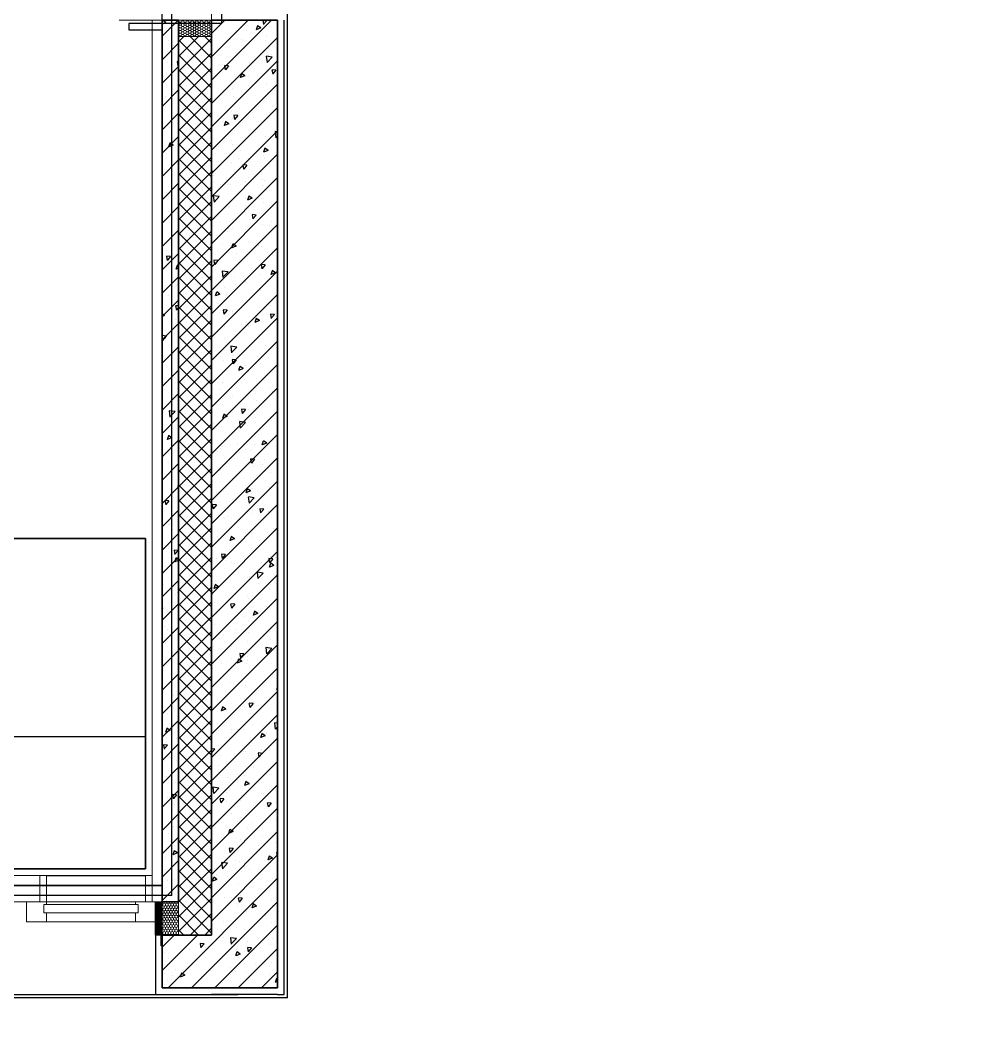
# Model space of a CAD drawing. Header units: inches. Extents: x 143994 to 247866, y 243815 to 272761.
# Drawn here: x 152046 to 154926, y 260073 to 263106 of the extents above; entities that cross this region are included whole.
import ezdxf

# ---------------------------------------------------------------- set-up
doc = ezdxf.new("R2010")
doc.units = ezdxf.units.IN
doc.header["$LTSCALE"] = 1000
doc.header["$MEASUREMENT"] = 0
doc.layers.get('DEFPOINTS').update_dxf_attribs({"color": 62})
for name, color, linetype in [('0-fm', 30, 'Continuous'), ('0-pat', 252, 'Continuous'), ('0-建筑1F', 127, 'Continuous'), ('A-S-face(建筑粉刷线)', 136, 'Continuous'), ('A-Wall-Patn', 255, 'Continuous'), ('PUB_HATCH', 8, 'Continuous')]:
    doc.layers.add(name, color=color, linetype=linetype)
for name, color, linetype, lineweight in [('A-M-Stone', 11, 'Continuous', 15), ('A-Wall', 254, 'Continuous', 35), ('MQ-HZ幕墙绘制', 6, 'Continuous', 13), ('W-保温层', 8, 'Continuous', 13)]:
    doc.layers.add(name, color=color, linetype=linetype, lineweight=lineweight)

# ---------------------------------------------------------------- blocks, each defined once
blk = doc.blocks.new('412414')
at = {"layer": '0-fm'}
blk.add_lwpolyline([(535831611.6, 4505973496.5), (535831386.6, 4505974470.9), (535833335.4, 4505974920.8), (535833560.3, 4505973946.4)], close=True, dxfattribs=at)
at = {"layer": '0-pat'}
for points in [[(535832945.6, 4505974830.8), (535833170.6, 4505973856.4)], [(535831971.3, 4505974605.8), (535832196.2, 4505973631.5)], [(535832061.2, 4505974216.1), (535833035.6, 4505974441)], [(535831521.6, 4505973886.2), (535832106.2, 4505974021.2)]]:
    blk.add_lwpolyline(points, dxfattribs=at)
blk = doc.blocks.new('144')
at = {"layer": 'MQ-HZ幕墙绘制'}
h = blk.add_hatch(dxfattribs=at)
h.set_pattern_fill('HONEY', color=127, scale=3)
h.set_pattern_definition([(0, (636103.424, 4059.376), (7.14375, 4.124445), [4.7625, -9.525]), (120, (636103.424, 4059.376), (-7.143749147, 4.12444648), [4.7625, -9.525]), (60, (636103.424, 4059.376), (8.53e-07, 8.24889148), [-9.525, 4.7625])])
h.paths.add_polyline_path([(633586.9, -377080.3), (633486.9, -377080.3), (633486.9, -377130.3), (633586.9, -377130.3)])
h = blk.add_hatch(dxfattribs=at)
h.set_pattern_fill('HEX', color=127, angle=-180, style=0)
h.set_pattern_definition([(180, (633530.8768, -380931.2389), (-6e-16, -1.649778), [0.9525, -1.905]), (300, (633530.8768, -380931.2389), (1.4287497, 0.824889), [0.9525, -1.905]), (240, (633529.9243, -380931.2389), (1.4287497, -0.824889), [0.9525, -1.905])])
h.paths.add_polyline_path([(633436.9, -379753.3), (633436.9, -379847.3), (633419.9, -379847.3), (633419.9, -379753.3)])
h = blk.add_hatch(dxfattribs=at)
h.set_pattern_fill('HONEY', color=127, scale=3, angle=-90)
h.set_pattern_definition([(270, (1014226.8684, -382385.824), (4.124445, -7.14375), [4.7625, -9.525]), (30, (1014226.8684, -382385.824), (4.12444648, 7.143749147), [4.7625, -9.525]), (330, (1014226.8684, -382385.824), (8.24889148, -8.53e-07), [-9.525, 4.7625])])
h.paths.add_polyline_path([(633436.9, -379850.3), (633436.9, -379750.3), (633486.9, -379750.3), (633486.9, -379850.3)])
at = {"layer": 'A-M-Stone', "color": 127}
blk.add_line((633406.9, -379670.3), (633406.9, -377080.3), dxfattribs=at)
at = {"layer": 'A-S-face(建筑粉刷线)', "color": 127}
for p, q in [((633806.9, -380030.3), (633806.9, -377080.3)), ((633436.9, -380030.3), (633666.9, -380030.3)), ((633786.9, -380030.3), (633586.9, -380030.3)), ((633786.9, -380030.3), (633806.9, -380030.3))]:
    blk.add_line(p, q, dxfattribs=at)
blk.add_lwpolyline([(633416.9, -379850.3), (633416.9, -380030.3), (633436.9, -380030.3)], dxfattribs=at)
at = {"layer": 'A-Wall', "color": 127}
for p, q in [((633486.9, -377080.3), (633436.9, -377080.3)), ((633436.9, -377080.3), (633436.9, -379750.3)), ((633486.9, -379750.3), (633486.9, -377080.3)), ((633786.9, -377080.3), (633586.9, -377080.3)), ((633586.9, -377080.3), (633586.9, -379850.3)), ((633786.9, -380010.3), (633786.9, -377080.3)), ((633436.9, -379750.3), (633486.9, -379750.3)), ((633586.9, -379850.3), (633436.9, -379850.3)), ((633436.9, -379850.3), (633436.9, -380010.3)), ((633436.9, -380010.3), (633786.9, -380010.3))]:
    blk.add_line(p, q, dxfattribs=at)
at = {"layer": 'MQ-HZ幕墙绘制', "color": 127}
for p, q in [((633586.9, -377080.3), (633586.9, -377060.3)), ((633306.9, -377080.3), (633586.9, -377080.3)), ((633086.9, -379670.3), (633066.9, -379670.3)), ((633066.9, -379670.3), (633066.9, -379750.3)), ((633086.9, -379750.3), (633086.9, -379670.3)), ((633406.9, -379670.3), (633386.9, -379670.3)), ((633386.9, -379670.3), (633386.9, -379750.3)), ((633406.9, -379750.3), (633406.9, -379670.3)), ((631866.9, -379750.3), (633056.9, -379750.3)), ((633026.9, -379810.3), (633026.9, -379750.3)), ((633026.9, -379750.3), (633086.9, -379750.3)), ((633066.9, -379750.3), (633086.9, -379750.3)), ((633086.9, -379758.3), (633078.9, -379758.3)), ((633078.9, -379758.3), (633078.9, -379783.3)), ((633356.9, -379750.3), (633086.9, -379750.3)), ((633086.9, -379750.3), (633086.9, -379758.3)), ((633356.9, -379758.3), (633086.9, -379758.3)), ((633416.9, -379750.3), (633356.9, -379750.3)), ((633356.9, -379750.3), (633356.9, -379758.3)), ((633356.9, -379758.3), (633364.9, -379758.3)), ((633364.9, -379758.3), (633364.9, -379783.3)), ((633386.9, -379750.3), (633406.9, -379750.3)), ((633416.9, -379810.3), (633416.9, -379750.3)), ((633078.9, -379783.3), (633086.9, -379783.3)), ((633356.9, -379783.3), (633086.9, -379783.3)), ((633086.9, -379783.3), (633086.9, -379810.3)), ((633364.9, -379783.3), (633356.9, -379783.3)), ((633356.9, -379783.3), (633356.9, -379810.3)), ((633086.9, -379810.3), (633026.9, -379810.3)), ((633356.9, -379810.3), (633086.9, -379810.3)), ((633356.9, -379810.3), (633416.9, -379810.3))]:
    blk.add_line(p, q, dxfattribs=at)
for points in [[(633586.9, -377080.3), (633486.9, -377080.3), (633486.9, -377130.3), (633586.9, -377130.3)], [(633436.9, -379850.3), (633436.9, -379750.3), (633486.9, -379750.3), (633486.9, -379850.3)]]:
    blk.add_lwpolyline(points, close=True, dxfattribs=at)
blk.add_lwpolyline([(631806.9, -379670.3), (633066.9, -379670.3)], dxfattribs=at)
at = {"layer": 'MQ-HZ幕墙绘制', "color": 127, "lineweight": -3}
blk.add_lwpolyline([(633416.9, -379850.3), (633416.9, -379750.3), (633433.9, -379750.3), (633433.9, -379750.3), (633436.9, -379750.3), (633436.9, -379753.3), (633419.9, -379753.3), (633419.9, -379847.3), (633436.9, -379847.3), (633436.9, -379883.3), (633433.9, -379883.3), (633433.9, -379850.3), (633416.9, -379850.3)], dxfattribs=at)
at = {"layer": 'PUB_HATCH', "color": 127, "linetype": 'Continuous'}
for p, q in [((633486.2, -377080.3), (633436.9, -377129.6)), ((633438.8, -377082), (633436.9, -377087.5)), ((633449, -377088.2), (633436.9, -377092.8)), ((633449, -377088.2), (633439.1, -377081.5)), ((633479.1, -377092.9), (633479.1, -377092.9)), ((633769, -377080.3), (633586.9, -377262.4)), ((633698.3, -377080.3), (633586.9, -377191.7)), ((633627.6, -377080.3), (633586.9, -377121)), ((633600.9, -377080.3), (633600.9, -377080.8)), ((633601.3, -377080.3), (633601.2, -377080.3)), ((633742.1, -377080.8), (633744.4, -377093.3)), ((633754.3, -377081.4), (633742.4, -377080.3)), ((633754.3, -377081.4), (633744.7, -377092.8)), ((633660.5, -377113.1), (633660.5, -377113.1)), ((633692.2, -377113.4), (633692.2, -377113.4)), ((633726.2, -377098), (633722.1, -377110.1)), ((633736.4, -377104.2), (633722.4, -377109.6)), ((633736.4, -377104.2), (633726.5, -377097.5)), ((633763.2, -377099), (633763.2, -377099)), ((633486.9, -377150.3), (633436.9, -377200.3)), ((633455.6, -377140.9), (633455.6, -377140.9)), ((633458.9, -377153.4), (633458.9, -377153.4)), ((633786.9, -377133.1), (633586.9, -377333.1)), ((633644.2, -377139), (633644.2, -377139)), ((633678.6, -377138.6), (633678.6, -377138.6)), ((633750.9, -377143.5), (633750.9, -377143.5)), ((633754.4, -377128.6), (633754.4, -377128.6)), ((633472.8, -377156.8), (633472.8, -377156.8)), ((633658.1, -377179.7), (633658.1, -377179.7)), ((633686.3, -377165.8), (633686.3, -377165.8)), ((633760.8, -377165.6), (633760.8, -377165.6)), ((633768.6, -377183.4), (633768.6, -377183.4)), ((633453.2, -377207.5), (633453.2, -377207.5)), ((633482.9, -377206.1), (633485.2, -377218.7)), ((633486.9, -377206), (633483.2, -377205.6)), ((633786.9, -377203.8), (633586.9, -377403.8)), ((633651.9, -377203.4), (633651.9, -377203.4)), ((633701.8, -377207.5), (633701.8, -377207.5)), ((633751.8, -377200.9), (633751.8, -377200.9)), ((633752.7, -377189.8), (633754.9, -377208.8)), ((633770.8, -377192.2), (633753, -377189.5)), ((633770.8, -377192.2), (633755.2, -377208.5)), ((633486.9, -377221), (633436.9, -377271)), ((633449.6, -377240.7), (633449.6, -377240.7)), ((633486.9, -377216.5), (633485.5, -377218.2)), ((633626, -377217.4), (633626, -377217.4)), ((633626.4, -377218.7), (633628.7, -377231.2)), ((633638.6, -377219.2), (633626.7, -377218.2)), ((633638.6, -377219.2), (633629, -377230.7)), ((633677.5, -377243), (633673.5, -377255.1)), ((633687.8, -377249.2), (633677.8, -377242.5)), ((633758.4, -377232.2), (633758.4, -377232.2)), ((633769.8, -377231.2), (633772.1, -377243.8)), ((633782.1, -377231.8), (633770.1, -377230.7)), ((633782.1, -377231.8), (633772.4, -377243.3)), ((633450.8, -377274.1), (633450.8, -377274.1)), ((633786.9, -377274.5), (633586.9, -377474.5)), ((633647.4, -377268), (633647.4, -377268)), ((633655.7, -377246.3), (633655.7, -377246.3)), ((633687.8, -377249.2), (633673.8, -377254.6)), ((633699.8, -377247.3), (633699.8, -377247.3)), ((633754.1, -377272.5), (633754.1, -377272.5)), ((633486.9, -377291.7), (633436.9, -377341.7)), ((633466.6, -377287.4), (633466.6, -377287.4)), ((633649.1, -377286.3), (633649.1, -377286.3)), ((633699.2, -377279.8), (633699.2, -377279.8)), ((633755.9, -377298.8), (633755.9, -377298.8)), ((633447.1, -377312.9), (633447.1, -377312.9)), ((633653.3, -377312.9), (633653.3, -377312.9)), ((633486.9, -377362.4), (633436.9, -377412.4)), ((633448.4, -377340.7), (633448.4, -377340.7)), ((633458.6, -377338.3), (633458.6, -377338.3)), ((633786.9, -377345.2), (633586.9, -377545.2)), ((633596.5, -377365.2), (633596.5, -377365.2)), ((633646.6, -377358.6), (633646.6, -377358.6)), ((633672.2, -377347.3), (633672.2, -377347.3)), ((633753.5, -377365.4), (633753.5, -377365.4)), ((633772.9, -377342), (633772.9, -377342)), ((633778.9, -377351.9), (633778.9, -377351.9)), ((633607.6, -377369.7), (633607.6, -377369.7)), ((633628.9, -377388), (633624.8, -377400.1)), ((633639.1, -377394.3), (633625.1, -377399.6)), ((633639.1, -377394.3), (633629.2, -377387.6)), ((633650.8, -377379.4), (633650.8, -377379.4)), ((633654.1, -377369.1), (633656.4, -377381.7)), ((633666.4, -377369.7), (633654.4, -377368.6)), ((633666.4, -377369.7), (633656.7, -377381.2)), ((633691.6, -377366.7), (633691.6, -377366.7)), ((633714.3, -377374.2), (633714.3, -377374.2)), ((633445.9, -377407.2), (633445.9, -377407.2)), ((633458.3, -377406.7), (633458.3, -377406.7)), ((633786.9, -377416), (633586.9, -377616)), ((633720.3, -377420.9), (633720.3, -377420.9)), ((633779.2, -377417.8), (633781.4, -377436.8)), ((633786.9, -377418.5), (633779.5, -377417.4)), ((633486.9, -377433.1), (633436.9, -377483.1)), ((633460.8, -377452.6), (633456.8, -377464.6)), ((633471.1, -377458.8), (633461.1, -377452.1)), ((633468.2, -377454.1), (633468.2, -377454.1)), ((633594, -377437.5), (633594, -377437.5)), ((633648.4, -377446), (633648.4, -377446)), ((633651.3, -377456.7), (633651.3, -377456.7)), ((633751.1, -377431.9), (633751.1, -377431.9)), ((633768, -377436.7), (633768, -377436.7)), ((633786.9, -377431), (633781.7, -377436.4)), ((633443.5, -377473.8), (633443.5, -377473.8)), ((633471.1, -377458.8), (633457.1, -377464.1)), ((633461.9, -377467.4), (633461.9, -377467.4)), ((633786.9, -377486.7), (633586.9, -377686.7)), ((633675.4, -377476.4), (633675.4, -377476.4)), ((633748.3, -377468.6), (633744.2, -377480.7)), ((633758.5, -377474.8), (633744.5, -377480.2)), ((633758.5, -377474.8), (633748.5, -377468.1)), ((633782.2, -377480.9), (633782.2, -377480.9)), ((633486.9, -377503.8), (633436.9, -377553.8)), ((633646, -377512.6), (633646, -377512.6)), ((633667.7, -377499.8), (633667.7, -377499.8)), ((633699.3, -377500.6), (633699.3, -377500.6)), ((633743.4, -377489.8), (633743.4, -377489.8)), ((633748.6, -377498.5), (633748.6, -377498.5)), ((633441.1, -377540.4), (633441.1, -377540.4)), ((633466, -377540.6), (633466, -377540.6)), ((633486.7, -377546.7), (633486.7, -377546.7)), ((633590.5, -377539.3), (633586.9, -377536.9)), ((633590.5, -377539.3), (633586.9, -377540.6)), ((633681.9, -377519.6), (633684.2, -377532.1)), ((633694.1, -377520.1), (633682.2, -377519.1)), ((633694.1, -377520.1), (633684.5, -377531.6)), ((633486.9, -377574.5), (633436.9, -377624.5)), ((633786.9, -377557.4), (633586.9, -377757.4)), ((633593.4, -377551.2), (633593.4, -377551.2)), ((633635.6, -377578.1), (633635.6, -377578.1)), ((633690.8, -377568.7), (633690.8, -377568.7)), ((633700.2, -377555.7), (633700.2, -377555.7)), ((633740.9, -377562.1), (633740.9, -377562.1)), ((633746.2, -377565.1), (633746.2, -377565.1)), ((633438.6, -377607), (633438.6, -377607)), ((633438.7, -377601.9), (633438.7, -377601.9)), ((633615.1, -377578.7), (633615.1, -377578.7)), ((633643.5, -377579.2), (633643.5, -377579.2)), ((633742.4, -377582.6), (633742.4, -377582.6)), ((633786.9, -377628.1), (633586.9, -377828.1)), ((633592.3, -377612.6), (633594.5, -377631.6)), ((633610.4, -377615), (633592.6, -377612.2)), ((633610.4, -377615), (633594.8, -377631.2)), ((633691, -377619.9), (633691, -377619.9)), ((633699.6, -377613.6), (633695.5, -377625.7)), ((633709.8, -377619.8), (633695.8, -377625.2)), ((633709.8, -377619.8), (633699.9, -377613.1)), ((633743.8, -377631.7), (633743.8, -377631.7)), ((633486.9, -377645.2), (633436.9, -377695.2)), ((633457.7, -377660), (633457.7, -377660)), ((633638.2, -377647.6), (633638.2, -377647.6)), ((633641.1, -377645.8), (633641.1, -377645.8)), ((633688.3, -377641), (633688.3, -377641)), ((633786.9, -377698.8), (633586.9, -377898.8)), ((633596.7, -377680.3), (633596.7, -377680.3)), ((633703.4, -377684.8), (633703.4, -377684.8)), ((633709.6, -377670), (633711.9, -377682.5)), ((633721.9, -377670.6), (633709.9, -377669.5)), ((633721.9, -377670.6), (633712.2, -377682.1)), ((633741.3, -377698.3), (633741.3, -377698.3)), ((633767.4, -377689.9), (633767.4, -377689.9)), ((633486.9, -377716), (633436.9, -377766)), ((633635.6, -377719.9), (633635.6, -377719.9)), ((633638.7, -377712.3), (633638.7, -377712.3)), ((633650.7, -377709.9), (633650.7, -377709.9)), ((633762, -377703.2), (633762, -377703.2)), ((633621.5, -377759.6), (633621.5, -377759.6)), ((633650.9, -377758.6), (633646.9, -377770.7)), ((633661.2, -377764.8), (633651.2, -377758.1)), ((633698.7, -377753.8), (633698.7, -377753.8)), ((633486.9, -377786.7), (633436.9, -377836.7)), ((633450.1, -377777.4), (633450.1, -377777.4)), ((633786.9, -377769.5), (633586.9, -377969.5)), ((633636.2, -377778.9), (633636.2, -377778.9)), ((633661.2, -377764.8), (633647.2, -377770.2)), ((633663.6, -377786.4), (633663.6, -377786.4)), ((633709.3, -377782.1), (633709.3, -377782.1)), ((633728.2, -377764.1), (633728.2, -377764.1)), ((633738.9, -377764.8), (633738.9, -377764.8)), ((633785.1, -377772.1), (633785.1, -377772.1)), ((633450.5, -377795.3), (633452.8, -377807.9)), ((633462.7, -377795.9), (633450.8, -377794.9)), ((633462.7, -377795.9), (633453.1, -377807.4)), ((633457.2, -377815.3), (633457.2, -377815.3)), ((633465.4, -377793.9), (633465.4, -377793.9)), ((633593.9, -377807.9), (633596.2, -377820.4)), ((633606.2, -377808.4), (633594.2, -377807.4)), ((633606.2, -377808.4), (633596.5, -377819.9)), ((633737.4, -377820.4), (633739.7, -377833)), ((633749.6, -377821), (633737.7, -377820)), ((633749.6, -377821), (633740, -377832.5)), ((633770.4, -377791), (633770.4, -377791)), ((633482.9, -377823.1), (633478.8, -377835.2)), ((633486.9, -377831.7), (633479.1, -377834.7)), ((633486.9, -377825.2), (633483.2, -377822.6)), ((633786.9, -377840.2), (633586.9, -378040.2)), ((633618.8, -377840.5), (633621, -377859.5)), ((633636.9, -377842.9), (633619.1, -377840.1)), ((633636.9, -377842.9), (633621.3, -377859.1)), ((633633.8, -377845.5), (633633.8, -377845.5)), ((633732.5, -377851), (633732.5, -377851)), ((633736.5, -377831.4), (633736.5, -377831.4)), ((633770.3, -377839.2), (633766.3, -377851.2)), ((633780.6, -377845.4), (633766.5, -377850.7)), ((633780.6, -377845.4), (633770.6, -377838.7)), ((633782.5, -377844.4), (633782.5, -377844.4)), ((633486.9, -377857.4), (633436.9, -377907.4)), ((633656.7, -377861), (633656.7, -377861)), ((633690.4, -377873.2), (633690.4, -377873.2)), ((633480.4, -377884.2), (633480.4, -377884.2)), ((633786.9, -377910.9), (633586.9, -378110.9)), ((633602.3, -377903.7), (633598.2, -377915.7)), ((633612.5, -377909.9), (633598.5, -377915.3)), ((633612.5, -377909.9), (633602.6, -377903.2)), ((633624.7, -377888.6), (633624.7, -377888.6)), ((633731.5, -377893.2), (633731.5, -377893.2)), ((633734.1, -377898), (633734.1, -377898)), ((633486.9, -377928.1), (633436.9, -377978.1)), ((633457.1, -377913.2), (633457.1, -377913.2)), ((633604.1, -377939.9), (633604.1, -377939.9)), ((633631.4, -377912.1), (633631.4, -377912.1)), ((633679.9, -377929.9), (633679.9, -377929.9)), ((633729.9, -377923.3), (633729.9, -377923.3)), ((633444.5, -377974.4), (633436.9, -377969.3)), ((633477.8, -377956.5), (633477.8, -377956.5)), ((633478.2, -377945.8), (633480.5, -377958.3)), ((633486.9, -377946), (633478.5, -377945.3)), ((633486.9, -377950.6), (633480.8, -377957.8)), ((633621.7, -377958.3), (633624, -377970.9)), ((633633.9, -377958.9), (633622, -377957.8)), ((633633.9, -377958.9), (633624.3, -377970.4)), ((633649.5, -377967.9), (633649.5, -377967.9)), ((633650.2, -377963.2), (633650.2, -377963.2)), ((633731.6, -377964.6), (633731.6, -377964.6)), ((633756.3, -377972.5), (633756.3, -377972.5)), ((633765.1, -377970.9), (633767.4, -377983.4)), ((633777.4, -377971.4), (633765.4, -377970.4)), ((633766.8, -377943.2), (633766.8, -377943.2)), ((633777.4, -377971.4), (633767.7, -377982.9)), ((633444.5, -377974.4), (633436.9, -377977.3)), ((633486.9, -377998.8), (633436.9, -378048.8)), ((633478.1, -377985.8), (633478.1, -377985.8)), ((633786.9, -377981.6), (633586.9, -378181.6)), ((633628.9, -377978.6), (633628.9, -377978.6)), ((633677.3, -378002.2), (633677.3, -378002.2)), ((633691.7, -377994.8), (633691.7, -377994.8)), ((633721.6, -377984.2), (633717.6, -377996.3)), ((633731.9, -377990.4), (633717.9, -377995.8)), ((633731.9, -377990.4), (633721.9, -377983.7)), ((633627.2, -378008.8), (633627.2, -378008.8)), ((633698.1, -378007.1), (633698.1, -378007.1)), ((633729.2, -378031.1), (633729.2, -378031.1)), ((633449.9, -378037.7), (633436.9, -378035.7)), ((633449.9, -378037.7), (633436.9, -378051.3)), ((633464.8, -378047.1), (633464.8, -378047.1)), ((633786.9, -378052.4), (633586.9, -378252.4)), ((633626.5, -378045.2), (633626.5, -378045.2)), ((633486.9, -378069.5), (633436.9, -378119.5)), ((633439.2, -378088), (633439.2, -378088)), ((633624.7, -378081.1), (633624.7, -378081.1)), ((633645.3, -378068.4), (633647.5, -378087.4)), ((633663.4, -378070.8), (633645.6, -378068.1)), ((633663.4, -378070.8), (633647.8, -378087.1)), ((633751, -378064.4), (633751, -378064.4)), ((633786.9, -378123.1), (633586.9, -378323.1)), ((633624.1, -378111.8), (633624.1, -378111.8)), ((633649.4, -378108.8), (633651.7, -378121.3)), ((633661.7, -378109.3), (633649.7, -378108.3)), ((633661.7, -378109.3), (633652, -378120.8)), ((633652.7, -378097), (633652.7, -378097)), ((633726.8, -378097.7), (633726.8, -378097.7)), ((633759.5, -378101.5), (633759.5, -378101.5)), ((633486.9, -378140.2), (633436.9, -378190.2)), ((633673, -378129.2), (633668.9, -378141.3)), ((633683.2, -378135.4), (633669.2, -378140.8)), ((633683.2, -378135.4), (633673.3, -378128.7)), ((633689.8, -378126.4), (633689.8, -378126.4)), ((633698.4, -378143.3), (633698.4, -378143.3)), ((633774.1, -378133.4), (633774.1, -378133.4)), ((633446.3, -378176.5), (633446.3, -378176.5)), ((633456.5, -378166.5), (633456.5, -378166.5)), ((633464, -378167.3), (633464, -378167.3)), ((633621.6, -378178.4), (633621.6, -378178.4)), ((633677.5, -378176.3), (633677.5, -378176.3)), ((633724.3, -378164.3), (633724.3, -378164.3)), ((633784.3, -378180.8), (633784.3, -378180.8)), ((633486.9, -378210.9), (633436.9, -378260.9)), ((633786.9, -378193.8), (633586.9, -378393.8)), ((633612.9, -378198.7), (633612.9, -378198.7)), ((633719.7, -378203.2), (633719.7, -378203.2)), ((633721.5, -378212.2), (633721.5, -378212.2)), ((633766.2, -378196.4), (633766.2, -378196.4)), ((633771.6, -378205.6), (633771.6, -378205.6)), ((633469.4, -378245.4), (633469.4, -378245.4)), ((633619.2, -378245), (633619.2, -378245)), ((633645.8, -378222.2), (633645.8, -378222.2)), ((633649.6, -378216.4), (633649.6, -378216.4)), ((633721.9, -378230.9), (633721.9, -378230.9)), ((633458.4, -378263.3), (633460.6, -378282.3)), ((633476.5, -378265.7), (633458.7, -378262.9)), ((633476.5, -378265.7), (633460.9, -378281.9)), ((633786.9, -378264.5), (633586.9, -378464.5)), ((633624.3, -378274.2), (633620.3, -378286.3)), ((633634.6, -378280.5), (633624.6, -378273.7)), ((633677.2, -378259.2), (633679.5, -378271.8)), ((633689.4, -378259.8), (633677.5, -378258.7)), ((633689.4, -378259.8), (633679.8, -378271.3)), ((633697.5, -378260.4), (633697.5, -378260.4)), ((633486.9, -378281.6), (633436.9, -378331.6)), ((633464.2, -378300.4), (633464.2, -378300.4)), ((633467.2, -378296.4), (633467.2, -378296.4)), ((633593.2, -378301.1), (633593.2, -378301.1)), ((633634.6, -378280.5), (633620.6, -378285.8)), ((633668.9, -378291.1), (633668.9, -378291.1)), ((633671.8, -378296.4), (633674, -378315.4)), ((633689.9, -378298.8), (633672.1, -378296)), ((633689.9, -378298.8), (633674.3, -378315)), ((633680.7, -378305.4), (633680.7, -378305.4)), ((633719, -378284.5), (633719, -378284.5)), ((633719.5, -378297.5), (633719.5, -378297.5)), ((633466.9, -378317.7), (633466.9, -378317.7)), ((633786.9, -378335.2), (633586.9, -378535.2)), ((633616.8, -378311.5), (633616.8, -378311.5)), ((633486.9, -378352.4), (633436.9, -378402.4)), ((633456.3, -378338.7), (633452.2, -378350.8)), ((633466.5, -378345), (633452.5, -378350.3)), ((633466.5, -378345), (633456.6, -378338.3)), ((633666.4, -378363.4), (633666.4, -378363.4)), ((633717, -378364), (633717, -378364)), ((633743.7, -378354.8), (633739.6, -378366.9)), ((633753.9, -378361), (633739.9, -378366.4)), ((633753.9, -378361), (633744, -378354.3)), ((633598.8, -378380.2), (633598.8, -378380.2)), ((633614.3, -378378.1), (633614.3, -378378.1)), ((633616.3, -378370), (633616.3, -378370)), ((633689.2, -378379.7), (633689.2, -378379.7)), ((633705.5, -378384.7), (633705.5, -378384.7)), ((633486.9, -378423.1), (633436.9, -378473.1)), ((633456, -378419.7), (633456, -378419.7)), ((633786.9, -378405.9), (633586.9, -378605.9)), ((633641, -378407), (633641, -378407)), ((633704.9, -378409.7), (633707.2, -378422.2)), ((633717.2, -378410.2), (633705.2, -378409.2)), ((633717.2, -378410.2), (633707.5, -378421.7)), ((633740.1, -378425.7), (633740.1, -378425.7)), ((633747.7, -378411.6), (633747.7, -378411.6)), ((633611.9, -378444.7), (633611.9, -378444.7)), ((633613.8, -378442.3), (633613.8, -378442.3)), ((633714.6, -378430.6), (633714.6, -378430.6)), ((633765.6, -378449.7), (633765.6, -378449.7)), ((633786.9, -378476.6), (633586.9, -378676.6)), ((633649, -378469.7), (633649, -378469.7)), ((633486.9, -378493.8), (633436.9, -378543.8)), ((633484.9, -378491.2), (633486.9, -378508.7)), ((633486.9, -378491.1), (633485.2, -378490.8)), ((633602, -378509.2), (633602, -378509.2)), ((633609.5, -378511.3), (633609.5, -378511.3)), ((633687.5, -378504.5), (633687.5, -378504.5)), ((633695, -378499.8), (633691, -378511.9)), ((633705.3, -378506), (633691.3, -378511.4)), ((633705.3, -378506), (633695.3, -378499.3)), ((633696.9, -378513.6), (633696.9, -378513.6)), ((633708.8, -378513.8), (633708.8, -378513.8)), ((633712.2, -378497.2), (633712.2, -378497.2)), ((633763.2, -378494.6), (633763.2, -378494.6)), ((633445.8, -378535), (633448.1, -378547.5)), ((633458, -378535.5), (633446.1, -378534.5)), ((633458, -378535.5), (633448.4, -378547)), ((633786.9, -378547.3), (633586.9, -378747.3)), ((633589.2, -378547.5), (633591.5, -378560.1)), ((633601.5, -378548.1), (633589.5, -378547)), ((633601.5, -378548.1), (633591.8, -378559.6)), ((633698.3, -378524.3), (633700.5, -378543.3)), ((633716.4, -378526.7), (633698.6, -378523.9)), ((633716.4, -378526.7), (633700.8, -378542.9)), ((633486.9, -378564.5), (633436.9, -378614.5)), ((633463.6, -378553.7), (633463.6, -378553.7)), ((633607, -378577.9), (633607, -378577.9)), ((633709.7, -378563.8), (633709.7, -378563.8)), ((633710.6, -378573.5), (633710.6, -378573.5)), ((633732.7, -378560.1), (633735, -378572.6)), ((633744.9, -378560.6), (633733, -378559.6)), ((633744.9, -378560.6), (633735.3, -378572.1)), ((633760.7, -378566.9), (633760.7, -378566.9)), ((633455.5, -378606.4), (633455.5, -378606.4)), ((633458.5, -378606.6), (633458.5, -378606.6)), ((633626.8, -378588.6), (633626.8, -378588.6)), ((633634.8, -378583.4), (633634.8, -378583.4)), ((633733.6, -378593.1), (633733.6, -378593.1)), ((633486.9, -378635.2), (633436.9, -378685.2)), ((633786.9, -378618), (633586.9, -378818)), ((633669, -378615.4), (633669, -378615.4)), ((633688.6, -378633), (633688.6, -378633)), ((633707.3, -378630.4), (633707.3, -378630.4)), ((633775.7, -378619.9), (633775.7, -378619.9)), ((633604.6, -378644.4), (633604.6, -378644.4)), ((633646.4, -378644.8), (633642.3, -378656.9)), ((633656.6, -378651), (633642.6, -378656.4)), ((633656.6, -378651), (633646.7, -378644.3)), ((633658, -378652.3), (633658, -378652.3)), ((633708, -378645.7), (633708, -378645.7)), ((633455.4, -378673), (633455.4, -378673)), ((633455.9, -378678.9), (633455.9, -378678.9)), ((633473.5, -378685.4), (633475.8, -378698)), ((633485.8, -378686), (633473.8, -378684.9)), ((633485.8, -378686), (633476.1, -378697.5)), ((633786.9, -378688.8), (633586.9, -378888.8)), ((633617, -378698), (633619.3, -378710.5)), ((633629.2, -378698.5), (633617.3, -378697.5)), ((633629.2, -378698.5), (633619.6, -378710)), ((633704.9, -378696.9), (633704.9, -378696.9)), ((633486.9, -378705.9), (633436.9, -378755.9)), ((633478.3, -378709.3), (633474.3, -378721.4)), ((633486.9, -378716.2), (633474.6, -378720.9)), ((633486.9, -378714.4), (633478.6, -378708.8)), ((633602.2, -378711), (633602.2, -378711)), ((633630, -378717.6), (633630, -378717.6)), ((633648.4, -378723), (633648.4, -378723)), ((633655.4, -378724.6), (633655.4, -378724.6)), ((633736.8, -378722.1), (633736.8, -378722.1)), ((633760.4, -378710.5), (633762.7, -378723.1)), ((633772.7, -378711.1), (633760.7, -378710)), ((633765.8, -378725.4), (633761.7, -378737.4)), ((633772.7, -378711.1), (633763, -378722.6)), ((633765, -378702.9), (633765, -378702.9)), ((633776, -378731.6), (633766, -378724.9)), ((633781.7, -378708), (633781.7, -378708)), ((633786.9, -378759.5), (633586.9, -378959.5)), ((633605.4, -378731.2), (633605.4, -378731.2)), ((633724.8, -378752.2), (633727.1, -378771.2)), ((633742.9, -378754.6), (633725.1, -378751.9)), ((633742.9, -378754.6), (633727.4, -378770.9)), ((633776, -378731.6), (633762, -378736.9)), ((633486.9, -378776.6), (633436.9, -378826.6)), ((633441.3, -378787.9), (633441.3, -378787.9)), ((633597.7, -378789.9), (633593.7, -378801.9)), ((633608, -378796.1), (633598, -378789.4)), ((633599.7, -378777.6), (633599.7, -378777.6)), ((633696.3, -378766.9), (633696.3, -378766.9)), ((633702.4, -378763.5), (633702.4, -378763.5)), ((633729.1, -378786.9), (633729.1, -378786.9)), ((633463, -378806.9), (633463, -378806.9)), ((633477, -378820.1), (633477, -378820.1)), ((633483.5, -378814.8), (633483.5, -378814.8)), ((633590.2, -378819.3), (633590.2, -378819.3)), ((633608, -378796.1), (633593.9, -378801.4)), ((633602.8, -378803.5), (633602.8, -378803.5)), ((633654.8, -378796.9), (633654.8, -378796.9)), ((633761.6, -378801.4), (633761.6, -378801.4)), ((633486.9, -378847.3), (633436.9, -378897.3)), ((633786.9, -378830.2), (633586.9, -379030.2)), ((633597.3, -378844.2), (633597.3, -378844.2)), ((633644.7, -378848.4), (633647, -378861)), ((633657, -378849), (633645, -378847.9)), ((633657, -378849), (633647.3, -378860.5)), ((633697, -378823.8), (633697, -378823.8)), ((633700, -378830.1), (633700, -378830.1)), ((633439.9, -378860.6), (633436.9, -378858.6)), ((633439.9, -378860.6), (633436.9, -378861.7)), ((633676.5, -378865.8), (633676.5, -378865.8)), ((633717.1, -378870.4), (633713, -378882.5)), ((633727.3, -378876.6), (633713.3, -378882)), ((633727.3, -378876.6), (633717.4, -378869.9)), ((633752.3, -378855.8), (633752.3, -378855.8)), ((633786.9, -378900.9), (633586.9, -379100.9)), ((633594.9, -378910.8), (633594.9, -378910.8)), ((633688, -378886.2), (633688, -378886.2)), ((633697.6, -378896.7), (633697.6, -378896.7)), ((633486.9, -378918), (633436.9, -378968)), ((633444.5, -378917), (633444.5, -378917)), ((633454.8, -378926.3), (633454.8, -378926.3)), ((633658.1, -378926), (633658.1, -378926)), ((633699.6, -378934.7), (633699.6, -378934.7)), ((633749.7, -378928.1), (633749.7, -378928.1)), ((633764.8, -378930.5), (633764.8, -378930.5)), ((633447.5, -378967.9), (633447.5, -378967.9)), ((633786.9, -378971.6), (633586.9, -379171.6)), ((633623.9, -378944.6), (633623.9, -378944.6)), ((633695.1, -378963.2), (633695.1, -378963.2)), ((633764.4, -378956.2), (633764.4, -378956.2)), ((633486.9, -378988.8), (633436.9, -379038.8)), ((633469.3, -378996.3), (633469.3, -378996.3)), ((633592.5, -378977.3), (633592.5, -378977.3)), ((633647.8, -378976.2), (633647.8, -378976.2)), ((633672.5, -378998.9), (633674.8, -379011.4)), ((633684.7, -378999.4), (633672.8, -378998.4)), ((633684.7, -378999.4), (633675.1, -379010.9)), ((633751.4, -378980.1), (633753.6, -378999.1)), ((633769.5, -378982.5), (633751.7, -378979.8)), ((633769.5, -378982.5), (633753.9, -378998.8)), ((633618.3, -379027.7), (633618.3, -379027.7)), ((633647, -379013.6), (633647, -379013.6)), ((633668.4, -379015.4), (633664.4, -379027.5)), ((633678.7, -379021.6), (633664.7, -379027)), ((633678.7, -379021.6), (633668.7, -379014.9)), ((633682.9, -379005.3), (633682.9, -379005.3)), ((633692.7, -379029.8), (633692.7, -379029.8)), ((633695.7, -379020.1), (633695.7, -379020.1)), ((633697.1, -379007), (633697.1, -379007)), ((633725, -379032.2), (633725, -379032.2)), ((633486.9, -379059.5), (633436.9, -379109.5)), ((633445, -379040.2), (633445, -379040.2)), ((633462.4, -379060.2), (633462.4, -379060.2)), ((633786.9, -379042.3), (633586.9, -379242.3)), ((633590, -379043.9), (633590, -379043.9)), ((633594.4, -379092.4), (633594.4, -379092.4)), ((633644.5, -379085.8), (633644.5, -379085.8)), ((633770.8, -379069.2), (633770.8, -379069.2)), ((633486.6, -379123.3), (633486.6, -379123.3)), ((633786.9, -379113), (633586.9, -379313)), ((633587.6, -379110.5), (633587.6, -379110.5)), ((633690.3, -379096.4), (633690.3, -379096.4)), ((633786.9, -379098.6), (633783.8, -379108)), ((633786.9, -379106.4), (633784, -379107.5)), ((633486.9, -379130.2), (633436.9, -379180.2)), ((633472.6, -379125.3), (633472.6, -379125.3)), ((633686.1, -379134.4), (633686.1, -379134.4)), ((633687.5, -379139.5), (633687.5, -379139.5)), ((633700.2, -379149.3), (633702.5, -379161.8)), ((633712.5, -379149.8), (633700.5, -379148.8)), ((633712.5, -379149.8), (633702.8, -379161.3)), ((633718.2, -379148.1), (633718.2, -379148.1)), ((633454.2, -379179.5), (633454.2, -379179.5)), ((633466.1, -379181.3), (633466.1, -379181.3)), ((633786.9, -379183.7), (633586.9, -379383.7)), ((633591.9, -379164.7), (633591.9, -379164.7)), ((633619.8, -379160.4), (633615.7, -379172.5)), ((633630, -379166.7), (633616, -379172)), ((633630, -379166.7), (633620.1, -379159.9)), ((633687.8, -379163), (633687.8, -379163)), ((633486.9, -379200.9), (633436.9, -379250.9)), ((633484.1, -379189.9), (633484.1, -379189.9)), ((633604.1, -379209.2), (633604.1, -379209.2)), ((633710.9, -379213.7), (633710.9, -379213.7)), ((633763.8, -379209.5), (633763.8, -379209.5)), ((633777.9, -379208.1), (633780.1, -379227.1)), ((633786.9, -379209.1), (633778.2, -379207.7)), ((633451.7, -379224.9), (633447.7, -379237)), ((633462, -379231.2), (633448, -379236.5)), ((633462, -379231.2), (633452, -379224.5)), ((633646.3, -379236), (633646.3, -379236)), ((633647.2, -379229.5), (633647.2, -379229.5)), ((633665.6, -379227), (633665.6, -379227)), ((633685.4, -379229.6), (633685.4, -379229.6)), ((633739.1, -379241), (633735.1, -379253.1)), ((633749.4, -379247.2), (633739.4, -379240.5)), ((633741.3, -379217), (633741.3, -379217)), ((633753.1, -379240.5), (633753.1, -379240.5)), ((633786.9, -379219.9), (633780.4, -379226.7)), ((633486.9, -379271.6), (633436.9, -379321.6)), ((633441.1, -379274.6), (633443.4, -379287.2)), ((633453.3, -379275.2), (633441.4, -379274.1)), ((633453.3, -379275.2), (633443.7, -379286.7)), ((633481.7, -379256.4), (633481.7, -379256.4)), ((633786.9, -379254.4), (633586.9, -379454.4)), ((633695.1, -379273.4), (633695.1, -379273.4)), ((633749.4, -379247.2), (633735.4, -379252.6)), ((633596.8, -379287.7), (633586.9, -379286.9)), ((633596.8, -379287.7), (633587.1, -379299.2)), ((633612.9, -379305.9), (633612.9, -379305.9)), ((633683, -379296.1), (633683, -379296.1)), ((633688.7, -379295.9), (633688.7, -379295.9)), ((633728, -379299.7), (633730.3, -379312.3)), ((633740.2, -379300.3), (633728.3, -379299.2)), ((633740.2, -379300.3), (633730.6, -379311.8)), ((633738.8, -379289.3), (633738.8, -379289.3)), ((633786.9, -379281.1), (633786.9, -379281.1)), ((633461.9, -379313.4), (633461.9, -379313.4)), ((633479.3, -379323), (633479.3, -379323)), ((633486.6, -379322.5), (633486.6, -379322.5)), ((633786.9, -379325.1), (633586.9, -379525.1)), ((633486.9, -379342.3), (633436.9, -379392.3)), ((633607.4, -379338.2), (633607.4, -379338.2)), ((633680.5, -379362.7), (633680.5, -379362.7)), ((633714.1, -379342.7), (633714.1, -379342.7)), ((633784.4, -379347.7), (633784.4, -379347.7)), ((633476.8, -379389.6), (633476.8, -379389.6)), ((633786.9, -379395.9), (633586.9, -379595.9)), ((633636.1, -379374.8), (633636.1, -379374.8)), ((633686.2, -379368.2), (633686.2, -379368.2)), ((633690.5, -379386), (633686.4, -379398.1)), ((633700.7, -379392.2), (633686.7, -379397.6)), ((633686.9, -379392.7), (633686.9, -379392.7)), ((633700.7, -379392.2), (633690.8, -379385.5)), ((633486.9, -379413), (633436.9, -379463)), ((633468.8, -379425.1), (633471.1, -379437.6)), ((633481.1, -379425.6), (633469.1, -379424.6)), ((633481.1, -379425.6), (633471.4, -379437.1)), ((633590.9, -379402.9), (633593.2, -379421.9)), ((633609, -379405.3), (633591.2, -379402.5)), ((633609, -379405.3), (633593.5, -379421.5)), ((633632.2, -379417.5), (633632.2, -379417.5)), ((633738.9, -379422), (633738.9, -379422)), ((633782, -379414.3), (633782, -379414.3)), ((633453.6, -379432.8), (633453.6, -379432.8)), ((633460.8, -379435.4), (633460.8, -379435.4)), ((633474.4, -379456.2), (633474.4, -379456.2)), ((633612.3, -379437.6), (633614.6, -379450.2)), ((633624.5, -379438.2), (633612.6, -379437.1)), ((633624.5, -379438.2), (633614.9, -379449.7)), ((633633.5, -379447.1), (633633.5, -379447.1)), ((633674.3, -379444.4), (633674.3, -379444.4)), ((633678.1, -379429.3), (633678.1, -379429.3)), ((633755.7, -379450.2), (633758, -379462.7)), ((633768, -379450.7), (633756, -379449.7)), ((633768, -379450.7), (633758.3, -379462.2)), ((633759.8, -379430.4), (633759.8, -379430.4)), ((633781.1, -379448.9), (633781.1, -379448.9)), ((633486.9, -379483.7), (633436.9, -379533.7)), ((633786.9, -379466.6), (633586.9, -379666.6)), ((633646.6, -379482.7), (633646.6, -379482.7)), ((633763.2, -379462.7), (633763.2, -379462.7)), ((633779.6, -379480.9), (633779.6, -379480.9)), ((633675.7, -379495.9), (633675.7, -379495.9)), ((633707.2, -379509.3), (633707.2, -379509.3)), ((633783, -379499.3), (633783, -379499.3)), ((633455.1, -379542.5), (633455.1, -379542.5)), ((633472, -379522.8), (633472, -379522.8)), ((633786.9, -379537.3), (633586.9, -379737.3)), ((633635.4, -379546.6), (633635.4, -379546.6)), ((633641.8, -379531), (633637.8, -379543.1)), ((633652.1, -379537.2), (633638.1, -379542.6)), ((633652.1, -379537.2), (633642.1, -379530.5)), ((633694.5, -379526.7), (633694.5, -379526.7)), ((633777.1, -379547.5), (633777.1, -379547.5)), ((633486.9, -379554.4), (633436.9, -379604.4)), ((633461.3, -379566.7), (633461.3, -379566.7)), ((633673.3, -379562.5), (633673.3, -379562.5)), ((633730.4, -379578.2), (633730.4, -379578.2)), ((633742.1, -379551.1), (633742.1, -379551.1)), ((633780.4, -379571.6), (633780.4, -379571.6)), ((633469.5, -379589.3), (633469.5, -379589.3)), ((633473.8, -379595.5), (633469.7, -379607.6)), ((633484, -379601.7), (633470, -379607.1)), ((633484, -379601.7), (633474.1, -379595)), ((633786.9, -379608), (633586.9, -379808)), ((633640, -379588.1), (633642.3, -379600.6)), ((633652.3, -379588.6), (633640.3, -379587.6)), ((633652.3, -379588.6), (633642.6, -379600.1)), ((633654.6, -379588.2), (633654.6, -379588.2)), ((633783.5, -379600.6), (633785.8, -379613.1)), ((633786.9, -379600.4), (633783.8, -379600.1)), ((633486.9, -379625.1), (633436.9, -379675.1)), ((633446.7, -379616.9), (633446.7, -379616.9)), ((633478.2, -379611.4), (633478.2, -379611.4)), ((633617.5, -379630.8), (633619.7, -379649.8)), ((633635.6, -379633.2), (633617.8, -379630.5)), ((633635.6, -379633.2), (633620, -379649.5)), ((633660.2, -379625.9), (633660.2, -379625.9)), ((633670.8, -379629), (633670.8, -379629)), ((633761.2, -379611.5), (633757.1, -379623.6)), ((633771.4, -379617.8), (633757.4, -379623.1)), ((633771.4, -379617.8), (633761.5, -379611.1)), ((633766.9, -379630.4), (633766.9, -379630.4)), ((633774.7, -379614), (633774.7, -379614)), ((633786.9, -379611.7), (633786.1, -379612.7)), ((633467.1, -379655.9), (633467.1, -379655.9)), ((633595.6, -379648.3), (633595.6, -379648.3)), ((633602, -379667.1), (633602, -379667.1)), ((633677.8, -379657.1), (633677.8, -379657.1)), ((633686.3, -379646), (633686.3, -379646)), ((633702.4, -379652.8), (633702.4, -379652.8)), ((633727.8, -379650.5), (633727.8, -379650.5)), ((633486.9, -379695.9), (633436.9, -379745.9)), ((633453, -379686), (633453, -379686)), ((633786.9, -379678.7), (633455.3, -380010.3)), ((633475.7, -379683.7), (633475.7, -379683.7)), ((633593.2, -379676.1), (633589.1, -379688.1)), ((633603.4, -379682.3), (633589.4, -379687.6)), ((633603.4, -379682.3), (633593.5, -379675.6)), ((633668.4, -379695.6), (633668.4, -379695.6)), ((633772.3, -379680.6), (633772.3, -379680.6)), ((633464.7, -379722.5), (633464.7, -379722.5)), ((633675.2, -379729.4), (633675.2, -379729.4)), ((633762.7, -379716), (633762.7, -379716)), ((633449.9, -379745.9), (633449.9, -379745.9)), ((633786.9, -379749.4), (633526.1, -380010.3)), ((633625.1, -379736), (633625.1, -379736)), ((633646, -379736), (633646, -379736)), ((633663.4, -379755), (633663.4, -379755)), ((633666, -379762.2), (633666, -379762.2)), ((633667.8, -379738.5), (633670.1, -379751)), ((633680, -379739), (633668.1, -379738)), ((633680, -379739), (633670.4, -379750.5)), ((633712.5, -379756.6), (633708.5, -379768.7)), ((633722.8, -379762.8), (633712.8, -379756.1)), ((633769.8, -379747.2), (633769.8, -379747.2)), ((633770.2, -379759.5), (633770.2, -379759.5)), ((633693.9, -379779.9), (633693.9, -379779.9)), ((633722.8, -379762.8), (633708.8, -379768.2)), ((633748.9, -379791.7), (633748.9, -379791.7)), ((633786.9, -379820.1), (633596.8, -380010.3)), ((633622.6, -379808.3), (633622.6, -379808.3)), ((633767.4, -379813.8), (633767.4, -379813.8)), ((633544.6, -379850.3), (633436.9, -379958)), ((633473.9, -379850.3), (633436.9, -379887.3)), ((633516.9, -379852.1), (633516.9, -379852.1)), ((633663.5, -379828.8), (633663.5, -379828.8)), ((633688.2, -379834.3), (633688.2, -379834.3)), ((633459.8, -379855.7), (633459.8, -379855.7)), ((633552.1, -379876.4), (633554.4, -379888.9)), ((633564.3, -379876.9), (633552.4, -379875.9)), ((633564.3, -379876.9), (633554.7, -379888.4)), ((633623.6, -379856.6), (633623.6, -379856.6)), ((633644, -379858.8), (633646.2, -379877.7)), ((633662.1, -379861.2), (633644.3, -379858.4)), ((633662.1, -379861.2), (633646.5, -379877.4)), ((633696.3, -379870.5), (633696.3, -379870.5)), ((633730.4, -379861.1), (633730.4, -379861.1)), ((633765, -379880.4), (633765, -379880.4)), ((633772, -379860.6), (633772, -379860.6)), ((633444.2, -379903.7), (633444.2, -379903.7)), ((633519.9, -379893.8), (633519.9, -379893.8)), ((633558.4, -379909.4), (633558.4, -379909.4)), ((633570, -379887.2), (633570, -379887.2)), ((633663.9, -379901.6), (633659.8, -379913.7)), ((633674.1, -379907.8), (633660.1, -379913.2)), ((633661.1, -379895.4), (633661.1, -379895.4)), ((633674.1, -379907.8), (633664.2, -379901.1)), ((633786.9, -379890.8), (633667.5, -380010.3)), ((633685.7, -379899.2), (633685.7, -379899.2)), ((633695.5, -379888.9), (633697.8, -379901.5)), ((633707.8, -379889.5), (633695.8, -379888.4)), ((633707.8, -379889.5), (633698.1, -379901)), ((633452.4, -379939.3), (633452.4, -379939.3)), ((633457.4, -379922.2), (633457.4, -379922.2)), ((633569.1, -379919.3), (633569.1, -379919.3)), ((633719.4, -379939.4), (633719.4, -379939.4)), ((633769.5, -379932.9), (633769.5, -379932.9)), ((633467.3, -379972.6), (633467.3, -379972.6)), ((633477.9, -379954.3), (633477.9, -379954.3)), ((633495.8, -379966.1), (633491.8, -379978.2)), ((633506.1, -379972.3), (633492.1, -379977.7)), ((633506.1, -379972.3), (633496.1, -379965.6)), ((633517.4, -379966.1), (633517.4, -379966.1)), ((633584.7, -379958.8), (633584.7, -379958.8)), ((633643.7, -379949.4), (633643.7, -379949.4)), ((633658.7, -379961.9), (633658.7, -379961.9)), ((633691.4, -379963.3), (633691.4, -379963.3)), ((633786.9, -379961.5), (633738.2, -380010.3)), ((633762.1, -379969.2), (633762.1, -379969.2)), ((633762.5, -379946.9), (633762.5, -379946.9)), ((633455, -379988.8), (633455, -379988.8)), ((633556, -379976), (633556, -379976)), ((633645.4, -379989.3), (633645.4, -379989.3)), ((633783.3, -379982.1), (633779.2, -379994.2)), ((633786.9, -379990.9), (633779.5, -379993.7)), ((633786.9, -379983.9), (633783.6, -379981.6)), ((633528.8, -380009.3), (633528.8, -380009.3))]:
    blk.add_line(p, q, dxfattribs=at)
at = {"layer": 'PUB_HATCH', "color": 127}
for p, q in [((633086.9, -379670.3), (633386.9, -379670.3)), ((631806.9, -380030.3), (633416.9, -380030.3))]:
    blk.add_line(p, q, dxfattribs=at)
at = {"layer": 'W-保温层', "color": 127, "linetype": 'Continuous'}
for p, q in [((633547.6, -377130.3), (633486.9, -377190.9)), ((633502.7, -377130.3), (633486.9, -377146)), ((633586.9, -377135.8), (633486.9, -377235.8)), ((633486.9, -377140.4), (633586.9, -377240.4)), ((633521.7, -377130.3), (633586.9, -377195.5)), ((633566.6, -377130.3), (633586.9, -377150.6)), ((633586.9, -377180.7), (633486.9, -377280.7)), ((633486.9, -377185.3), (633586.9, -377285.3)), ((633586.9, -377225.6), (633486.9, -377325.6)), ((633486.9, -377230.2), (633586.9, -377330.2)), ((633586.9, -377270.5), (633486.9, -377370.5)), ((633486.9, -377275.1), (633586.9, -377375.1)), ((633586.9, -377315.4), (633486.9, -377415.4)), ((633486.9, -377320), (633586.9, -377420)), ((633586.9, -377360.3), (633486.9, -377460.3)), ((633486.9, -377364.9), (633586.9, -377464.9)), ((633586.9, -377405.2), (633486.9, -377505.2)), ((633486.9, -377409.8), (633586.9, -377509.8)), ((633586.9, -377450.1), (633486.9, -377550.1)), ((633486.9, -377454.7), (633586.9, -377554.7)), ((633586.9, -377495), (633486.9, -377595)), ((633486.9, -377499.6), (633586.9, -377599.6)), ((633586.9, -377539.9), (633486.9, -377639.9)), ((633486.9, -377544.6), (633586.9, -377644.6)), ((633586.9, -377584.8), (633486.9, -377684.8)), ((633486.9, -377589.5), (633586.9, -377689.5)), ((633586.9, -377629.7), (633486.9, -377729.7)), ((633486.9, -377634.4), (633586.9, -377734.4)), ((633586.9, -377674.6), (633486.9, -377774.6)), ((633486.9, -377679.3), (633586.9, -377779.3)), ((633586.9, -377719.6), (633486.9, -377819.6)), ((633486.9, -377724.2), (633586.9, -377824.2)), ((633586.9, -377764.5), (633486.9, -377864.5)), ((633486.9, -377769.1), (633586.9, -377869.1)), ((633586.9, -377809.4), (633486.9, -377909.4)), ((633486.9, -377814), (633586.9, -377914)), ((633586.9, -377854.3), (633486.9, -377954.3)), ((633486.9, -377858.9), (633586.9, -377958.9)), ((633586.9, -377899.2), (633486.9, -377999.2)), ((633486.9, -377903.8), (633586.9, -378003.8)), ((633586.9, -377944.1), (633486.9, -378044.1)), ((633486.9, -377948.7), (633586.9, -378048.7)), ((633586.9, -377989), (633486.9, -378089)), ((633486.9, -377993.6), (633586.9, -378093.6)), ((633586.9, -378033.9), (633486.9, -378133.9)), ((633486.9, -378038.5), (633586.9, -378138.5)), ((633586.9, -378078.8), (633486.9, -378178.8)), ((633486.9, -378083.4), (633586.9, -378183.4)), ((633586.9, -378123.7), (633486.9, -378223.7)), ((633486.9, -378128.3), (633586.9, -378228.3)), ((633586.9, -378168.6), (633486.9, -378268.6)), ((633486.9, -378173.2), (633586.9, -378273.2)), ((633586.9, -378213.5), (633486.9, -378313.5)), ((633486.9, -378218.1), (633586.9, -378318.1)), ((633586.9, -378258.4), (633486.9, -378358.4)), ((633486.9, -378263), (633586.9, -378363)), ((633586.9, -378303.3), (633486.9, -378403.3)), ((633486.9, -378307.9), (633586.9, -378407.9)), ((633586.9, -378348.2), (633486.9, -378448.2)), ((633486.9, -378352.8), (633586.9, -378452.8)), ((633586.9, -378393.1), (633486.9, -378493.1)), ((633486.9, -378397.7), (633586.9, -378497.7)), ((633586.9, -378438), (633486.9, -378538)), ((633486.9, -378442.6), (633586.9, -378542.6)), ((633586.9, -378482.9), (633486.9, -378582.9)), ((633486.9, -378487.5), (633586.9, -378587.5)), ((633586.9, -378527.8), (633486.9, -378627.8)), ((633486.9, -378532.4), (633586.9, -378632.4)), ((633586.9, -378572.7), (633486.9, -378672.7)), ((633486.9, -378577.3), (633586.9, -378677.3)), ((633586.9, -378617.6), (633486.9, -378717.6)), ((633486.9, -378622.2), (633586.9, -378722.2)), ((633586.9, -378662.5), (633486.9, -378762.5)), ((633486.9, -378667.1), (633586.9, -378767.1)), ((633586.9, -378707.4), (633486.9, -378807.4)), ((633486.9, -378712), (633586.9, -378812)), ((633586.9, -378752.3), (633486.9, -378852.3)), ((633486.9, -378756.9), (633586.9, -378856.9)), ((633586.9, -378797.2), (633486.9, -378897.2)), ((633486.9, -378801.8), (633586.9, -378901.8)), ((633586.9, -378842.1), (633486.9, -378942.1)), ((633486.9, -378846.7), (633586.9, -378946.7)), ((633586.9, -378887), (633486.9, -378987)), ((633486.9, -378891.6), (633586.9, -378991.6)), ((633586.9, -378931.9), (633486.9, -379031.9)), ((633486.9, -378936.5), (633586.9, -379036.5)), ((633586.9, -378976.8), (633486.9, -379076.8)), ((633486.9, -378981.4), (633586.9, -379081.4)), ((633586.9, -379021.7), (633486.9, -379121.7)), ((633486.9, -379026.3), (633586.9, -379126.3)), ((633586.9, -379066.6), (633486.9, -379166.6)), ((633486.9, -379071.2), (633586.9, -379171.2)), ((633586.9, -379111.5), (633486.9, -379211.5)), ((633486.9, -379116.1), (633586.9, -379216.1)), ((633586.9, -379156.4), (633486.9, -379256.4)), ((633486.9, -379161), (633586.9, -379261)), ((633586.9, -379201.3), (633486.9, -379301.3)), ((633486.9, -379205.9), (633586.9, -379305.9)), ((633586.9, -379246.2), (633486.9, -379346.2)), ((633486.9, -379250.8), (633586.9, -379350.8)), ((633586.9, -379291.1), (633486.9, -379391.1)), ((633486.9, -379295.7), (633586.9, -379395.7)), ((633586.9, -379336), (633486.9, -379436)), ((633486.9, -379340.6), (633586.9, -379440.6)), ((633586.9, -379380.9), (633486.9, -379480.9)), ((633486.9, -379385.5), (633586.9, -379485.5)), ((633586.9, -379425.8), (633486.9, -379525.8)), ((633486.9, -379430.4), (633586.9, -379530.4)), ((633586.9, -379470.7), (633486.9, -379570.7)), ((633486.9, -379475.3), (633586.9, -379575.3)), ((633586.9, -379515.6), (633486.9, -379615.6)), ((633486.9, -379520.2), (633586.9, -379620.2)), ((633586.9, -379560.5), (633486.9, -379660.5)), ((633486.9, -379565.1), (633586.9, -379665.1)), ((633586.9, -379605.4), (633486.9, -379705.4)), ((633486.9, -379610), (633586.9, -379710)), ((633586.9, -379650.3), (633486.9, -379750.3)), ((633486.9, -379654.9), (633586.9, -379754.9)), ((633586.9, -379695.2), (633486.9, -379795.2)), ((633486.9, -379699.8), (633586.9, -379799.8)), ((633586.9, -379740.1), (633486.9, -379840.1)), ((633486.9, -379744.7), (633586.9, -379844.7)), ((633486.9, -379789.6), (633547.6, -379850.3)), ((633586.9, -379785), (633521.7, -379850.3)), ((633486.9, -379834.5), (633502.7, -379850.3)), ((633586.9, -379829.9), (633566.6, -379850.3))]:
    blk.add_line(p, q, dxfattribs=at)
at = {"layer": 'W-保温层', "color": 127}
for p, q in [((633486.9, -379850.3), (633486.9, -377130.3)), ((633486.9, -377130.3), (633586.9, -377130.3)), ((633586.9, -377130.3), (633586.9, -379850.3)), ((633586.9, -379850.3), (633486.9, -379850.3))]:
    blk.add_line(p, q, dxfattribs=at)

msp = doc.modelspace()

# ---------------------------------------------------------------- linework, layer by layer
at = {"layer": 'A-Wall-Patn'}
for p, q in [((152505.62, 260456.1), (152505.62, 264096.1)), ((152855.62, 260146.1), (152855.62, 263746.1)), ((152505.62, 260456.1), (150375.62, 260456.1)), ((152855.62, 260146.1), (150685.62, 260146.1))]:
    msp.add_line(p, q, dxfattribs=at)
at = {"layer": 'A-Wall-Patn', "color": 11}
msp.add_lwpolyline([(150345.62, 253131.1), (150345.62, 260486.1), (152475.62, 260486.1), (152475.62, 264126.1), (156915.62, 264126.1), (156915.62, 264396.1), (157915.62, 264396.1), (157915.62, 260436.1), (159725.62, 260436.1), (159725.62, 264126.1), (165235.62, 264126.1), (165235.62, 258286.1), (166875.62, 258286.1), (166875.62, 261926.1), (172000.62, 261926.1), (172000.62, 262196.1), (173000.62, 262196.1), (173000.62, 261926.1), (177435.62, 261926.1), (177435.62, 258286.1), (179565.62, 258286.1), (179565.62, 250931.1)], dxfattribs=at)
at = {"layer": 'DEFPOINTS'}
msp.add_lwpolyline([(154935.62, 263946.1), (152655.62, 263946.1), (152655.62, 263096.1), (152375.62, 263096.1), (152375.62, 263076.1), (152475.62, 263076.1), (152475.62, 260486.1), (150345.62, 260486.1), (150345.62, 253131.1)], dxfattribs=at)
msp.add_lwpolyline([(150425.62, 261536.1), (152425.62, 261536.1), (152425.62, 260536.1), (150425.62, 260536.1)], close=True, dxfattribs=at)

# ---------------------------------------------------------------- block references
at = {"xscale": -1, "rotation": 12.99999510190922}
msp.add_blockref('412414', (1535873831.57, -4269689396.9), dxfattribs=at)
at = {"layer": '0-建筑1F'}
msp.add_blockref('144', (-480961.31, 640186.38), dxfattribs=at)

doc.saveas('drawing.dxf')
